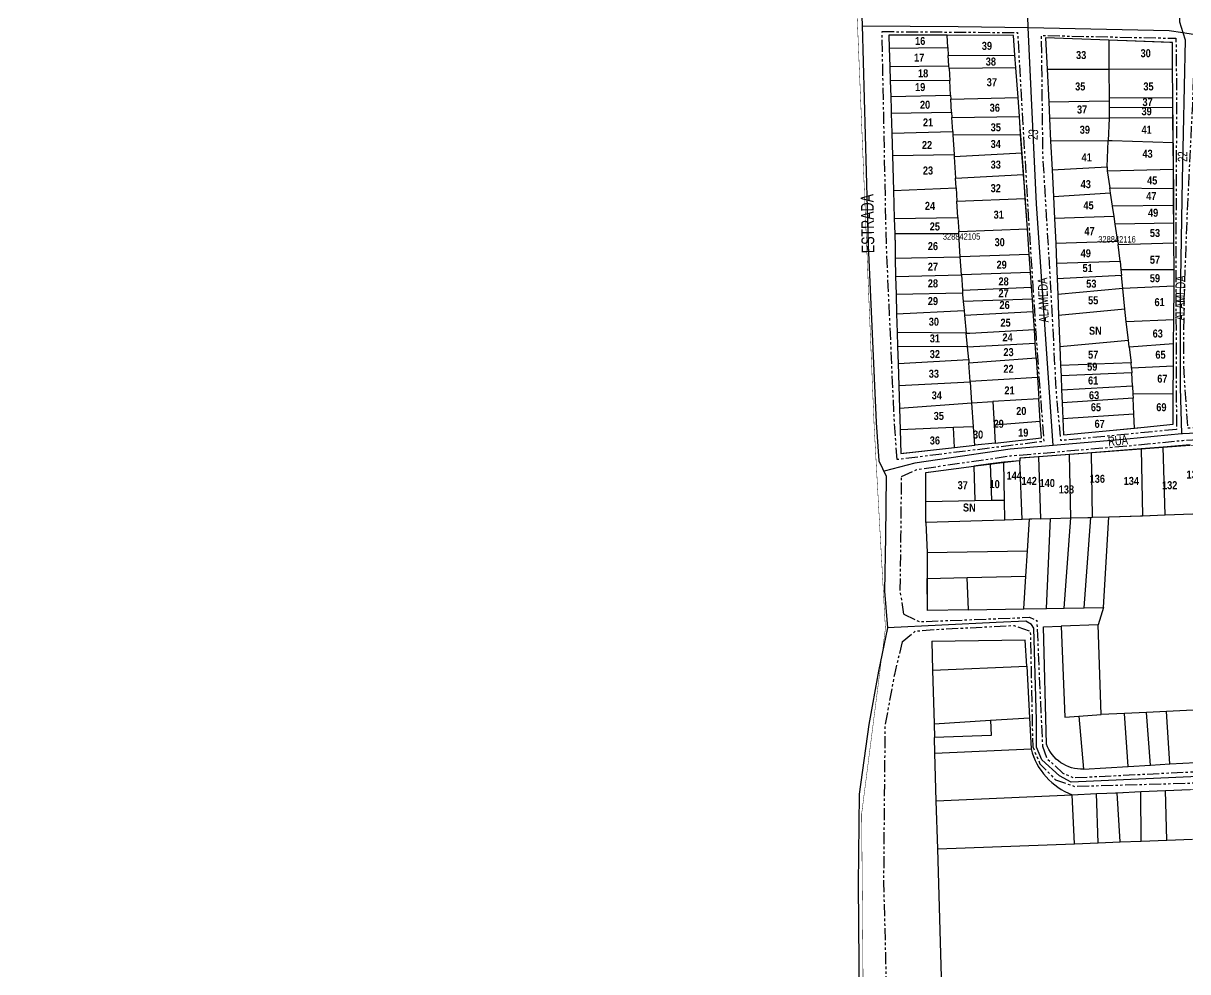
# Model space of a CAD drawing. Extents: x 204381 to 207261, y 4847713 to 4851061.
# Drawn here: x 204381.7 to 204745.6, y 4849820 to 4850116.2 of the extents above; entities that cross this region are included whole.
import ezdxf
from ezdxf.enums import TextEntityAlignment as Align

# ---------------------------------------------------------------- set-up
doc = ezdxf.new("R2010")
doc.units = 0
doc.header["$LTSCALE"] = 1.5
doc.header["$MEASUREMENT"] = 0
doc.linetypes.add('PHANTOMX2', pattern=[5, 2.5, -0.5, 0.5, -0.5, 0.5, -0.5])
for name, color, linetype in [('CD-MALHA-LOTES', 40, 'CONTINUOUS'), ('CD_TXT_QUADRA', 7, 'CONTINUOUS'), ('LM-LIM-SETOR-FISCAL', 7, 'CONTINUOUS'), ('RU-QUADRAS', 210, 'CONTINUOUS'), ('SV-EIXO-ROD-ESTR', 7, 'CONTINUOUS'), ('SV-EIXO-RUA-N-PAV', 6, 'CONTINUOUS'), ('SV-EST-M-N-PAV', 1, 'PHANTOMX2'), ('SV-RUA-NAO-PAV-S-GUIA-C-GUIA', 7, 'PHANTOMX2'), ('SV-TXT-EST-M-N-PAV', 7, 'CONTINUOUS'), ('SV-TXT-RUA-N-PAV-S-GUIA-C-GUIA', 7, 'CONTINUOUS'), ('Th_NmrPort', 7, 'CONTINUOUS')]:
    doc.layers.add(name, color=color, linetype=linetype)
doc.styles.add('ARIAL', font='ARIAL.TTF')
doc.styles.get("Standard").update_dxf_attribs({"font": 'swisscbo.ttf'})
doc.linetypes.add('Limite', pattern='A,20,-3,[130,ltypeshp.shx,S=6.35,R=0,X=0,Y=0],-3,20', length=46)

msp = doc.modelspace()

# ---------------------------------------------------------------- linework, layer by layer
at = {"layer": 'CD-MALHA-LOTES', "linetype": 'Continuous'}
for points in [[(204670.41, 4850112.49), (204652.22, 4850112.53)], [(204652.22, 4850112.53), (204652.34, 4850108.45)], [(204670.64, 4850108.63), (204670.41, 4850112.49)], [(204691.2, 4850112.44), (204670.41, 4850112.49)], [(204691.63, 4850106.29), (204691.2, 4850112.44)], [(204701.16, 4850111.7), (204701.65, 4850101.87)], [(204720.92, 4850110.94), (204701.16, 4850111.7)], [(204720.92, 4850110.94), (204720.98, 4850101.91)], [(204740.81, 4850110.18), (204720.92, 4850110.94)], [(204740.88, 4850101.96), (204740.81, 4850110.18)], [(204652.34, 4850108.45), (204670.64, 4850108.63)], [(204652.34, 4850108.45), (204652.51, 4850102.75)], [(204670.64, 4850108.63), (204670.78, 4850106.14)], [(204652.51, 4850102.75), (204670.97, 4850102.91)], [(204670.78, 4850106.14), (204691.63, 4850106.29)], [(204670.97, 4850102.91), (204670.78, 4850106.14)], [(204671.02, 4850102.13), (204670.97, 4850102.91)], [(204691.92, 4850102.29), (204691.63, 4850106.29)], [(204652.51, 4850102.75), (204652.65, 4850098.2)], [(204691.92, 4850102.29), (204671.02, 4850102.13)], [(204671.02, 4850102.13), (204671.24, 4850098.36)], [(204692.58, 4850093.06), (204691.92, 4850102.29)], [(204701.65, 4850101.87), (204720.98, 4850101.91)], [(204701.65, 4850101.87), (204702.17, 4850091.64)], [(204720.98, 4850101.91), (204740.88, 4850101.96)], [(204720.98, 4850101.91), (204721.04, 4850092.99)], [(204740.95, 4850093.08), (204740.88, 4850101.96)], [(204671.24, 4850098.36), (204652.65, 4850098.2)], [(204652.65, 4850098.2), (204652.79, 4850093.38)], [(204671.51, 4850093.8), (204671.24, 4850098.36)], [(204652.79, 4850093.38), (204671.51, 4850093.8)], [(204652.79, 4850093.38), (204652.92, 4850089.16)], [(204671.51, 4850093.8), (204671.58, 4850092.49)], [(204671.58, 4850092.49), (204692.58, 4850093.06)], [(204671.82, 4850088.44), (204671.58, 4850092.49)], [(204693, 4850087.11), (204692.58, 4850093.06)], [(204721.04, 4850092.99), (204740.95, 4850093.08)], [(204721.04, 4850092.99), (204721.05, 4850091.96)], [(204740.97, 4850090), (204740.95, 4850093.08)], [(204652.92, 4850089.16), (204652.95, 4850088.12)], [(204652.95, 4850088.12), (204671.82, 4850088.44)], [(204671.82, 4850088.44), (204671.92, 4850086.77)], [(204702.17, 4850091.64), (204721.05, 4850091.96)], [(204702.17, 4850091.64), (204702.42, 4850086.5)], [(204721.05, 4850091.96), (204721.06, 4850089.92)], [(204721.06, 4850089.92), (204740.97, 4850090)], [(204721.06, 4850089.92), (204721.08, 4850086.58)], [(204741, 4850086.67), (204740.97, 4850090)], [(204652.95, 4850088.12), (204653.13, 4850081.88)], [(204671.92, 4850086.77), (204693, 4850087.11)], [(204672.17, 4850082.45), (204671.92, 4850086.77)], [(204693.4, 4850081.49), (204693, 4850087.11)], [(204721.08, 4850086.58), (204702.42, 4850086.5)], [(204702.42, 4850086.5), (204702.78, 4850079.41)], [(204721.08, 4850086.58), (204720.8, 4850079.49)], [(204741, 4850086.67), (204721.08, 4850086.58)], [(204741.06, 4850078.87), (204741, 4850086.67)], [(204653.13, 4850081.88), (204672.17, 4850082.45)], [(204653.13, 4850081.88), (204653.34, 4850074.9)], [(204672.17, 4850082.45), (204672.24, 4850081.4)], [(204672.24, 4850081.4), (204693.4, 4850081.49)], [(204672.24, 4850081.4), (204672.6, 4850075.23)], [(204693.61, 4850078.53), (204693.4, 4850081.49)], [(204693.82, 4850075.64), (204693.61, 4850078.53)], [(204720.8, 4850079.49), (204702.78, 4850079.41)], [(204702.78, 4850079.41), (204703.23, 4850070.48)], [(204720.47, 4850071.34), (204720.8, 4850079.49)], [(204721.98, 4850079.5), (204720.8, 4850079.49)], [(204741.06, 4850078.87), (204721.98, 4850079.5)], [(204741.12, 4850070.7), (204741.06, 4850078.87)], [(204653.34, 4850074.9), (204672.6, 4850075.23)], [(204653.34, 4850074.9), (204653.65, 4850064.02)], [(204672.6, 4850075.23), (204672.64, 4850074.49)], [(204693.82, 4850075.64), (204672.64, 4850074.49)], [(204672.64, 4850074.49), (204673.03, 4850067.86)], [(204694.31, 4850068.95), (204693.82, 4850075.64)], [(204703.23, 4850070.48), (204720.47, 4850071.34)], [(204703.23, 4850070.48), (204703.65, 4850062.03)], [(204720.47, 4850071.34), (204720.47, 4850070.16)], [(204720.47, 4850070.16), (204741.12, 4850070.7)], [(204720.47, 4850070.16), (204721.28, 4850064.81)], [(204741.17, 4850064.66), (204741.12, 4850070.7)], [(204673.03, 4850067.86), (204694.31, 4850068.95)], [(204673.21, 4850064.86), (204673.03, 4850067.86)], [(204694.59, 4850065.13), (204694.31, 4850068.95)], [(204653.65, 4850064.02), (204673.21, 4850064.86)], [(204653.65, 4850064.02), (204653.91, 4850055.25)], [(204673.21, 4850064.86), (204673.47, 4850060.64)], [(204694.85, 4850061.54), (204694.59, 4850065.13)], [(204721.52, 4850063.2), (204703.65, 4850062.03)], [(204721.28, 4850064.81), (204741.17, 4850064.66)], [(204721.52, 4850063.2), (204721.28, 4850064.81)], [(204722.13, 4850059.1), (204721.52, 4850063.2)], [(204741.21, 4850059.26), (204741.17, 4850064.66)], [(204673.47, 4850060.64), (204694.85, 4850061.54)], [(204673.78, 4850055.58), (204673.47, 4850060.64)], [(204695.53, 4850052), (204694.85, 4850061.54)], [(204703.65, 4850062.03), (204703.99, 4850055.28)], [(204741.21, 4850059.26), (204722.13, 4850059.1)], [(204741.26, 4850053.79), (204741.21, 4850059.26)], [(204722.61, 4850055.89), (204703.99, 4850055.28)], [(204722.61, 4850055.89), (204722.13, 4850059.1)], [(204722.98, 4850053.47), (204722.61, 4850055.89)], [(204653.91, 4850055.25), (204673.78, 4850055.58)], [(204653.91, 4850055.25), (204654.05, 4850050.41)], [(204673.78, 4850055.58), (204674.05, 4850051.23)], [(204674.05, 4850051.23), (204695.53, 4850052)], [(204696.1, 4850043.97), (204695.53, 4850052)], [(204703.99, 4850055.28), (204704.38, 4850047.48)], [(204741.26, 4850053.79), (204722.98, 4850053.47)], [(204723.77, 4850048.05), (204722.98, 4850053.47)], [(204741.3, 4850047.63), (204741.26, 4850053.79)], [(204674.1, 4850050.41), (204654.05, 4850050.41)], [(204654.05, 4850050.41), (204654.16, 4850046.64)], [(204674.1, 4850050.41), (204674.05, 4850051.23)], [(204674.55, 4850043.25), (204674.1, 4850050.41)], [(204654.16, 4850046.64), (204654.23, 4850042.85)], [(204723.77, 4850048.05), (204704.38, 4850047.48)], [(204704.38, 4850047.48), (204704.63, 4850041.33)], [(204723.77, 4850048.05), (204723.9, 4850047.16)], [(204723.9, 4850047.16), (204741.3, 4850047.63)], [(204724.45, 4850041.88), (204723.9, 4850047.16)], [(204741.37, 4850039.28), (204741.3, 4850047.63)], [(204654.23, 4850042.85), (204674.55, 4850043.25)], [(204654.23, 4850042.85), (204654.34, 4850037.12)], [(204696.1, 4850043.97), (204674.55, 4850043.25)], [(204674.89, 4850037.63), (204674.55, 4850043.25)], [(204696.5, 4850038.39), (204696.1, 4850043.97)], [(204704.63, 4850041.33), (204724.45, 4850041.88)], [(204704.63, 4850041.33), (204704.82, 4850036.4)], [(204724.45, 4850041.88), (204724.72, 4850039.28)], [(204654.34, 4850037.12), (204674.89, 4850037.63)], [(204696.5, 4850038.39), (204674.89, 4850037.63)], [(204674.89, 4850037.63), (204675.19, 4850032.83)], [(204696.82, 4850033.84), (204696.5, 4850038.39)], [(204724.91, 4850037.43), (204704.82, 4850036.4)], [(204724.72, 4850039.28), (204724.91, 4850037.43)], [(204724.72, 4850039.28), (204741.37, 4850039.28)], [(204725.33, 4850033.37), (204724.91, 4850037.43)], [(204741.33, 4850034.08), (204741.37, 4850039.28)], [(204654.34, 4850037.12), (204654.46, 4850031.66)], [(204675.19, 4850032.83), (204696.82, 4850033.84)], [(204697.09, 4850030.09), (204696.82, 4850033.84)], [(204704.82, 4850036.4), (204705.02, 4850031.48)], [(204741.33, 4850034.08), (204725.33, 4850033.37)], [(204741.26, 4850023.54), (204741.33, 4850034.08)], [(204654.46, 4850031.66), (204675.24, 4850032.07)], [(204654.46, 4850031.66), (204654.65, 4850025.44)], [(204675.19, 4850032.83), (204675.24, 4850032.07)], [(204675.24, 4850032.07), (204675.27, 4850031.52)], [(204675.27, 4850031.52), (204675.47, 4850029.35)], [(204725.33, 4850033.37), (204705.02, 4850031.48)], [(204705.02, 4850031.48), (204705.27, 4850024.97)], [(204726, 4850026.92), (204725.33, 4850033.37)], [(204654.65, 4850025.44), (204675.74, 4850026.52)], [(204697.09, 4850030.09), (204675.47, 4850029.35)], [(204675.47, 4850029.35), (204675.74, 4850026.52)], [(204675.74, 4850026.52), (204675.87, 4850025.08)], [(204697.26, 4850027.71), (204697.09, 4850030.09)], [(204697.35, 4850026.19), (204697.26, 4850027.71)], [(204726, 4850026.92), (204705.27, 4850024.97)], [(204726.42, 4850022.92), (204726, 4850026.92)], [(204654.65, 4850025.44), (204654.83, 4850019.67)], [(204675.87, 4850025.08), (204697.35, 4850026.19)], [(204675.87, 4850025.08), (204676.4, 4850019.43)], [(204697.7, 4850020.6), (204697.35, 4850026.19)], [(204705.27, 4850024.97), (204705.66, 4850015.23)], [(204741.26, 4850023.54), (204726.42, 4850022.92)], [(204727.07, 4850017.25), (204726.42, 4850022.92)], [(204741.21, 4850016.08), (204741.26, 4850023.54)], [(204676.4, 4850019.43), (204654.83, 4850019.67)], [(204654.83, 4850019.67), (204654.96, 4850015.3)], [(204676.4, 4850019.43), (204677.5, 4850019.42)], [(204676.8, 4850015.16), (204676.4, 4850019.43)], [(204677.5, 4850019.42), (204697.7, 4850020.6)], [(204697.96, 4850016.34), (204697.7, 4850020.6)], [(204676.8, 4850015.16), (204697.96, 4850016.34)], [(204698.25, 4850011.69), (204697.96, 4850016.34)], [(204705.66, 4850015.23), (204727.07, 4850017.25)], [(204727.32, 4850015.08), (204727.07, 4850017.25)], [(204741.21, 4850016.08), (204727.32, 4850015.08)], [(204741.16, 4850009.12), (204741.21, 4850016.08)], [(204676.8, 4850015.16), (204654.96, 4850015.3)], [(204654.96, 4850015.3), (204655.13, 4850009.98)], [(204677.17, 4850011.22), (204676.8, 4850015.16)], [(204705.66, 4850015.23), (204705.89, 4850009.35)], [(204727.32, 4850015.08), (204727.89, 4850010.21)], [(204655.13, 4850009.98), (204677.17, 4850011.22)], [(204655.13, 4850009.98), (204655.34, 4850002.93)], [(204677.17, 4850011.22), (204677.26, 4850010.18)], [(204677.26, 4850010.18), (204698.25, 4850011.69)], [(204677.67, 4850004.36), (204677.26, 4850010.18)], [(204698.25, 4850011.69), (204698.63, 4850005.56)], [(204727.89, 4850010.21), (204705.89, 4850009.35)], [(204705.89, 4850009.35), (204706.02, 4850006.06)], [(204728.09, 4850008.45), (204727.89, 4850010.21)], [(204741.16, 4850009.12), (204728.09, 4850008.45)], [(204728.09, 4850008.45), (204728.16, 4850007.01)], [(204741.1, 4850000.51), (204741.16, 4850009.12)], [(204698.63, 4850005.56), (204677.67, 4850004.36)], [(204698.63, 4850005.56), (204699.07, 4849998.91)], [(204728.16, 4850007.01), (204706.02, 4850006.06)], [(204706.02, 4850006.06), (204706.19, 4850001.77)], [(204728.34, 4850002.95), (204728.16, 4850007.01)], [(204677.68, 4850004.1), (204655.34, 4850002.93)], [(204655.34, 4850002.93), (204655.56, 4849996.03)], [(204678.14, 4849997.7), (204677.68, 4850004.1)], [(204706.19, 4850001.77), (204728.34, 4850002.95)], [(204706.19, 4850001.77), (204706.35, 4849997.63)], [(204728.34, 4850002.95), (204728.46, 4850000.36)], [(204655.56, 4849996.03), (204678.14, 4849997.7)], [(204678.14, 4849997.7), (204684.76, 4849998.09)], [(204678.67, 4849990.2), (204678.14, 4849997.7)], [(204699.07, 4849998.91), (204684.76, 4849998.09)], [(204684.76, 4849998.09), (204685.11, 4849990.74)], [(204699.54, 4849991.91), (204699.07, 4849998.91)], [(204728.52, 4849999.09), (204706.35, 4849997.63)], [(204706.35, 4849997.63), (204706.55, 4849992.71)], [(204741.1, 4850000.51), (204728.46, 4850000.36)], [(204728.46, 4850000.36), (204728.52, 4849999.09)], [(204728.75, 4849994.17), (204728.52, 4849999.09)], [(204741.03, 4849990.96), (204741.1, 4850000.51)], [(204655.56, 4849996.03), (204655.77, 4849989.23)], [(204728.75, 4849994.17), (204706.55, 4849992.71)], [(204728.95, 4849989.79), (204728.75, 4849994.17)], [(204678.67, 4849990.2), (204672.39, 4849989.93)], [(204679.07, 4849984.4), (204678.67, 4849990.2)], [(204685.11, 4849990.74), (204699.54, 4849991.91)], [(204685.11, 4849990.74), (204685.39, 4849985.09)], [(204685.39, 4849985.09), (204699.88, 4849986.68), (204699.54, 4849991.91)], [(204706.55, 4849992.71), (204706.75, 4849987.63), (204728.95, 4849989.79)], [(204728.95, 4849989.79), (204741.03, 4849990.96)], [(204672.39, 4849989.93), (204655.77, 4849989.23)], [(204655.77, 4849989.23), (204655.99, 4849981.88), (204672.72, 4849983.71)], [(204672.72, 4849983.71), (204672.39, 4849989.93)], [(204672.72, 4849983.71), (204679.07, 4849984.4)], [(204685.39, 4849985.09), (204679.07, 4849984.4)], [(204731.02, 4849983.31), (204715.5, 4849982.09)], [(204737.98, 4849983.86), (204731.02, 4849983.31)], [(204731.02, 4849983.31), (204731.52, 4849962.4)], [(204746.41, 4849984.52), (204737.98, 4849983.86)], [(204738.53, 4849962.68), (204737.98, 4849983.86)], [(204693.1, 4849979.56), (204688.16, 4849979.15)], [(204699.02, 4849980.79), (204693.1, 4849980.33), (204693.1, 4849979.56)], [(204693.88, 4849961.21), (204693.1, 4849979.56)], [(204708.64, 4849981.55), (204699.02, 4849980.79)], [(204699.02, 4849980.79), (204699.57, 4849961.39)], [(204715.5, 4849982.09), (204708.64, 4849981.55)], [(204709.11, 4849961.69), (204708.64, 4849981.55)], [(204715.84, 4849961.9), (204715.5, 4849982.09)], [(204663.78, 4849966.85), (204663.78, 4849975.94), (204678.78, 4849977.91)], [(204684.03, 4849978.61), (204678.78, 4849977.91)], [(204678.78, 4849977.91), (204679.04, 4849967.12)], [(204688.16, 4849979.15), (204684.03, 4849978.61)], [(204684.43, 4849967.21), (204684.03, 4849978.61)], [(204688.34, 4849967.28), (204688.16, 4849979.15)], [(204663.78, 4849966.85), (204679.04, 4849967.12)], [(204663.78, 4849960.26), (204663.78, 4849966.85)], [(204679.04, 4849967.12), (204684.43, 4849967.21)], [(204684.43, 4849967.21), (204688.34, 4849967.28)], [(204688.44, 4849961.04), (204688.34, 4849967.28)], [(204696.12, 4849961.28), (204693.88, 4849961.21)], [(204699.57, 4849961.39), (204696.12, 4849961.28)], [(204702.76, 4849961.49), (204709.11, 4849961.69)], [(204709.11, 4849961.69), (204715.38, 4849961.89)], [(204731.52, 4849962.4), (204738.53, 4849962.68)], [(204738.53, 4849962.68), (204747.24, 4849963.04)]]:
    msp.add_lwpolyline(points, dxfattribs=at)
at = {"layer": 'CD-MALHA-LOTES'}
for points in [[(204688.44, 4849961.04), (204663.78, 4849960.26)], [(204693.88, 4849961.21), (204688.44, 4849961.04)], [(204695.5, 4849951.42), (204696.12, 4849961.28)], [(204699.57, 4849961.39), (204702.76, 4849961.49)], [(204701.49, 4849933.41), (204702.76, 4849961.49)], [(204706.95, 4849933.49), (204709.11, 4849961.69)], [(204713.24, 4849933.6), (204715.38, 4849961.89)], [(204715.38, 4849961.89), (204715.84, 4849961.9)], [(204715.84, 4849961.9), (204720.96, 4849962.06)], [(204719.26, 4849933.69), (204720.96, 4849962.06)], [(204720.96, 4849962.06), (204731.52, 4849962.4)], [(204663.78, 4849960.26), (204664.17, 4849950.92)], [(204664.17, 4849950.92), (204695.5, 4849951.42)], [(204664.17, 4849950.92), (204664.22, 4849942.75)], [(204695.01, 4849943.5), (204695.5, 4849951.42)], [(204664.22, 4849942.75), (204676.64, 4849943.06)], [(204676.64, 4849943.06), (204695.01, 4849943.5)], [(204677.08, 4849933.01), (204676.64, 4849943.06)], [(204694.37, 4849933.29), (204695.01, 4849943.5)], [(204677.08, 4849933.01), (204664.28, 4849932.81), (204664.22, 4849942.75)], [(204677.08, 4849933.01), (204694.37, 4849933.29)], [(204694.37, 4849933.29), (204701.49, 4849933.41)], [(204701.49, 4849933.41), (204706.95, 4849933.49)], [(204706.95, 4849933.49), (204713.24, 4849933.6)], [(204713.24, 4849933.6), (204719.26, 4849933.69)], [(204719.26, 4849933.69), (204717.58, 4849928.33)], [(204717.58, 4849928.33), (204706.02, 4849927.87)], [(204718.61, 4849900.3), (204717.58, 4849928.33)], [(204706.02, 4849927.87), (204707.23, 4849899.43), (204711.6, 4849899.77)], [(204695.29, 4849915.41), (204694.85, 4849923.5), (204665.61, 4849923.15), (204665.87, 4849914.11)], [(204665.87, 4849914.11), (204695.29, 4849915.41)], [(204665.87, 4849914.11), (204666.35, 4849897.42)], [(204695.29, 4849915.41), (204696.16, 4849899.23)], [(204683.94, 4849898.49), (204696.16, 4849899.23)], [(204696.16, 4849899.23), (204696.68, 4849889.53)], [(204711.6, 4849899.77), (204718.61, 4849900.3)], [(204711.6, 4849899.77), (204713.02, 4849883.19)], [(204725.88, 4849900.64), (204718.61, 4849900.3)], [(204732.74, 4849900.97), (204725.88, 4849900.64)], [(204727.05, 4849884.07), (204725.88, 4849900.64)], [(204739.01, 4849901.26), (204732.74, 4849900.97)], [(204733.94, 4849884.48), (204732.74, 4849900.97)], [(204747.33, 4849901.66), (204739.01, 4849901.26)], [(204740.05, 4849884.85), (204739.01, 4849901.26)], [(204666.35, 4849897.42), (204683.94, 4849898.49)], [(204666.35, 4849897.42), (204666.48, 4849893.11)], [(204683.94, 4849898.49), (204684.23, 4849893.7), (204666.48, 4849893.11)], [(204666.62, 4849888.24), (204666.48, 4849893.11)], [(204666.62, 4849888.24), (204696.68, 4849889.53)], [(204667.04, 4849873.36), (204666.62, 4849888.24)], [(204733.94, 4849884.48), (204740.05, 4849884.85)], [(204740.05, 4849884.85), (204748.11, 4849885.33)], [(204713.02, 4849883.19), (204727.05, 4849884.07)], [(204727.05, 4849884.07), (204733.94, 4849884.48)], [(204667.04, 4849873.36), (204709.51, 4849875.25)], [(204709.51, 4849875.25), (204717.07, 4849875.58)], [(204710.24, 4849859.94), (204709.51, 4849875.25)], [(204717.07, 4849875.58), (204723.61, 4849875.87)], [(204717.62, 4849860.22), (204717.07, 4849875.58)], [(204723.61, 4849875.87), (204730.98, 4849876.2)], [(204724.45, 4849860.48), (204723.61, 4849875.87)], [(204730.98, 4849876.2), (204738.62, 4849876.54)], [(204731.04, 4849860.73), (204730.98, 4849876.2)], [(204738.62, 4849876.54), (204746.35, 4849876.88)], [(204739.11, 4849861.04), (204738.62, 4849876.54)], [(204667.48, 4849858.32), (204667.04, 4849873.36)], [(204667.48, 4849858.32), (204710.24, 4849859.94)], [(204710.24, 4849859.94), (204717.62, 4849860.22)], [(204717.62, 4849860.22), (204724.45, 4849860.48)], [(204724.45, 4849860.48), (204731.04, 4849860.73)], [(204731.04, 4849860.73), (204739.11, 4849861.04)], [(204739.11, 4849861.04), (204747.15, 4849861.34)], [(204670.42, 4849756.19), (204667.48, 4849858.32)]]:
    msp.add_lwpolyline(points, dxfattribs=at)
msp.add_lwpolyline([(204713.02, 4849883.19, -0.32487), (204701.47, 4849891.06), (204700.52, 4849927.66), (204706.02, 4849927.87)], format="xyb", dxfattribs=at)
msp.add_arc((204716.84, 4849894.74), 20.82, 194.4851, 249.3833, dxfattribs=at)
at = {"layer": 'LM-LIM-SETOR-FISCAL', "linetype": 'Limite', "ltscale": 0.1, "const_width": 0.13, "flags": 128}
msp.add_lwpolyline([(206960.49, 4848346.74), (206519.68, 4848013.26), (206524.96, 4848001.52), (206186.17, 4847750.07), (206137.65, 4847714.77), (206055.88, 4847783.52), (206022.18, 4847808.19), (206018.12, 4847816.07), (206019.95, 4847830.66), (206053.3, 4847836.03), (206059.06, 4847868.43), (206040.45, 4847926.27), (206039.82, 4847951.17), (206026.44, 4847964.39), (205980.98, 4848000.04), (205948.86, 4848053.95), (205885.79, 4848047.59), (205885.38, 4848100.28), (205758.68, 4848087.81), (205748.41, 4848134.36), (205855.06, 4848144.19), (205857.54, 4848167.98), (205826.48, 4848206.22), (205791.25, 4848260.92), (205756.8, 4848299.01), (205692.97, 4848280.46), (205710.22, 4848439.16), (205051.32, 4848428.57), (204677.84, 4848416.25), (204661.89, 4848420.75), (204677.59, 4848456.68), (204685.73, 4848493.72), (204687.66, 4848576.43), (204676.79, 4848658.68), (204674.85, 4848798.87), (204665.61, 4849337.36), (204658.49, 4849545.69), (204657.02, 4849545.63), (204645.12, 4849704.28), (204643.71, 4849869.24), (204651.14, 4849927.22), (204647.62, 4849990.33), (204636.26, 4850264.54), (204381.83, 4850909.69), (204986.84, 4850806.73), (205140.83, 4850787.35), (205201.03, 4850796.27), (205245.63, 4850823.19), (205310.25, 4850896.98), (205324.08, 4850905.65), (205327.72, 4850908.15), (205339.74, 4850916.46), (205358.28, 4850945.44), (205381.54, 4850978.24), (205458.47, 4851060.64), (205958.1, 4850305), (206256.21, 4850261.19), (206296.36, 4850246.47), (206381.84, 4850187.26), (206402.35, 4850183.32), (206465.45, 4850155.1), (206438.69, 4850087.64), (206416.16, 4850016.08), (206422.43, 4850015.06), (206376.86, 4849879.93), (206318.97, 4849888.04), (206311.32, 4849828.25), (206177.89, 4849842.97), (206161.27, 4849779.77), (206627.66, 4849358.82), (206746.45, 4849445.1), (206955.53, 4849187.19), (207019.34, 4849111.98), (207025.31, 4849104.91), (207033.93, 4849094.44), (207048.4, 4849077.1), (207039.09, 4849069.24), (207026.18, 4849059.14), (207002.58, 4849038.25), (206981.71, 4849023.09), (206966.26, 4849011.39), (206958.44, 4849004.76), (206968.98, 4848989.87), (206978.67, 4848976.02), (207002.49, 4848944.75), (207008.79, 4848936.89), (207034.07, 4848905.39), (207054.15, 4848879.42), (207075.28, 4848852.41), (207089.04, 4848833.89), (207099.68, 4848804.07), (207108.98, 4848791.97), (207114.21, 4848785.08), (207138.58, 4848756.16), (207148.67, 4848740.27), (207162.16, 4848719.72), (207199.66, 4848661.86), (207214.13, 4848640.25), (207233.64, 4848611.27), (207250.42, 4848586.92), (207261.26, 4848571.24), (207169.66, 4848504.88), (207140.72, 4848483.45), (207106.7, 4848455.88), (207093.59, 4848446.09), (207051.18, 4848413.73)], close=True, dxfattribs=at)
at = {"layer": 'RU-QUADRAS', "color": 6, "linetype": 'Continuous', "const_width": 0.18}
for points in [[(204652.22, 4850112.53), (204691.2, 4850112.44, -0.003815), (204699.88, 4849986.68), (204655.99, 4849981.88)], [(204701.16, 4850111.7), (204740.81, 4850110.18, -0.007465), (204741.03, 4849990.96), (204706.75, 4849987.63, 0.005318)], [(204663.78, 4849960.26), (204663.78, 4849975.94), (204693.1, 4849979.56), (204693.1, 4849980.33), (204766.15, 4849985.81), (204832.95, 4849986.29), (204853.8, 4849985.69), (204878.45, 4849986.29), (204901.65, 4849990.7), (204933.65, 4849993.18), (205045.37, 4849997.82), (205079.25, 4849998.65), (205137.57, 4849998.32), (205139.48, 4849978.08), (205046.91, 4849975.12, 0.005544), (204926.34, 4849969.77), (204731.52, 4849962.4)]]:
    msp.add_lwpolyline(points, format="xyb", close=True, dxfattribs=at)
for points in [[(204802.34, 4849888.55), (204713.02, 4849883.19), (204709.33, 4849883.66), (204705.97, 4849885.25, -0.158361), (204701.47, 4849891.06), (204700.52, 4849927.66), (204717.58, 4849928.33), (204719.26, 4849933.69), (204664.28, 4849932.81, 0.017831), (204663.78, 4849960.26), (204731.52, 4849962.4), (204926.34, 4849969.77, -0.005544)], [(204670.42, 4849756.19), (204665.61, 4849923.15), (204694.85, 4849923.5), (204696.68, 4849889.53), (204698.5, 4849884.89), (204701.35, 4849880.82, 0.120345), (204709.51, 4849875.25), (204803.14, 4849879.4)]]:
    msp.add_lwpolyline(points, format="xyb", dxfattribs=at)
at = {"layer": 'SV-EIXO-ROD-ESTR', "flags": 128}
msp.add_lwpolyline([(204638.18, 4850261.13), (204638.24, 4850258.96), (204643.88, 4850115.62), (204645.76, 4850046.94), (204648.26, 4849991.56), (204649.12, 4849979.51), (204651.33, 4849974.74), (204651.13, 4849955.96), (204650.88, 4849938.78), (204651.76, 4849927.41), (204649.01, 4849913.87), (204645.97, 4849897.21), (204642.94, 4849875.46), (204642.67, 4849847.27), (204642.9, 4849810.11)], dxfattribs=at)
at = {"layer": 'SV-EIXO-RUA-N-PAV', "flags": 128}
for points in [[(204703.61, 4849984.33), (204698.33, 4850059.88), (204695.71, 4850114.96), (204694.07, 4850171.24), (204693.77, 4850183.55), (204694.07, 4850196.92), (204694.99, 4850216.97), (204695.73, 4850249.79)], [(204743.03, 4850243.14), (204742.08, 4850168.96), (204743, 4850116.7), (204744.09, 4850113.34), (204744.82, 4850111.08), (204743.91, 4850067.32), (204743.3, 4850030.4), (204743.3, 4850002.45), (204743.65, 4849987.97)], [(204643.88, 4850115.43), (204673.83, 4850115.2), (204695.71, 4850114.96), (204739.78, 4850113.97), (204744.09, 4850113.34), (204747.29, 4850112.86)], [(204772.84, 4849989.37), (204743.95, 4849988), (204743.65, 4849987.97), (204726.6, 4849986.28), (204703.61, 4849984.33), (204690.12, 4849983.19), (204660.38, 4849978.85), (204650.8, 4849976.32)], [(204802.61, 4849883.35), (204709.2, 4849879.15), (204705.59, 4849881.15), (204699.98, 4849886.17), (204698.4, 4849890.05), (204698.37, 4849898.49), (204697.57, 4849927.28), (204696.74, 4849928.43), (204694.97, 4849929.49), (204685.74, 4849929.08), (204651.76, 4849927.41)]]:
    msp.add_lwpolyline(points, dxfattribs=at)
at = {"layer": 'SV-EST-M-N-PAV', "flags": 128}
for points in [[(204654.79, 4849979.91), (204653.94, 4849991.89), (204651.45, 4850047.13), (204650.08, 4850113.64)], [(204656.91, 4849931.61), (204655.76, 4849939.12), (204655.99, 4849955.9), (204656.2, 4849974.69)], [(204656.38, 4849922.98), (204653.94, 4849912.83), (204651.01, 4849896.73), (204650.78, 4849875.29), (204650.56, 4849847.83), (204651.24, 4849821.37), (204651.4, 4849810.29)]]:
    msp.add_lwpolyline(points, dxfattribs=at)
at = {"layer": 'SV-RUA-NAO-PAV-S-GUIA-C-GUIA', "flags": 128}
for points in [[(204650.08, 4850113.64), (204692.43, 4850113.34), (204693.7, 4850091.09), (204695.67, 4850058.19), (204698.24, 4850017.9), (204700.64, 4849985.61), (204654.79, 4849979.91)], [(204656.2, 4849974.69), (204660.97, 4849976.85), (204690.36, 4849981.14), (204726.78, 4849984.22), (204744.1, 4849985.94), (204772.89, 4849987.31), (204787.16, 4849987.34), (204815.17, 4849987.73), (204862.97, 4849986.79), (204878.52, 4849987.21), (204889.35, 4849990.27), (204916.88, 4849993.63), (204944.34, 4849995.14), (204968.15, 4849995.52), (204990.91, 4849996.72), (205019.62, 4849997.87), (205038.08, 4849998.9), (205052.84, 4849999.07), (205057.24, 4849999.08), (205076.01, 4849999.54), (205091.81, 4849999.54), (205092.21, 4850000.59), (205091.92, 4850002.14)], [(204656.91, 4849931.61), (204661.69, 4849929.3), (204685.75, 4849930.23), (204696.14, 4849930.66), (204698.43, 4849929.67), (204700.21, 4849890.37)], [(204656.38, 4849922.98), (204660.55, 4849926.38), (204666.46, 4849926.85), (204691.4, 4849928.11), (204696.41, 4849926.28), (204697.17, 4849890.2), (204699.42, 4849884.92), (204704.29, 4849879.93), (204710.21, 4849877.86), (204756.95, 4849879.19), (204802.84, 4849881.13), (204802.52, 4849885.16)], [(204700.21, 4849890.37), (204701.55, 4849886.64), (204706.62, 4849881.98), (204709.88, 4849880.56), (204802.52, 4849885.16)]]:
    msp.add_lwpolyline(points, dxfattribs=at)
for points in [[(204742.08, 4849989.34), (204705.99, 4849985.86), (204704.61, 4850000.35), (204702.75, 4850035.44), (204700.37, 4850074.94), (204699.93, 4850112.42), (204741.93, 4850111.54), (204742.13, 4850094.11), (204741.87, 4850041.56)], [(204782.2, 4849992.29), (204782.89, 4850015.48), (204782.73, 4850038.38), (204786.04, 4850069.76), (204789.55, 4850101.54), (204790.27, 4850110.11), (204747.79, 4850110.88), (204747.06, 4850090.75), (204745.37, 4850056.2), (204744.41, 4850030.66), (204744.24, 4850009.12), (204745.58, 4849989.81)]]:
    msp.add_lwpolyline(points, close=True, dxfattribs=at)

# ---------------------------------------------------------------- texts
at = {"layer": 'CD_TXT_QUADRA', "color": 7, "linetype": 'Continuous', "style": 'ARIAL', "width": 0.7}
for s, p in [('328842105', (204674.94, 4850049.64)), ('328842116', (204723.52, 4850048.75))]:
    msp.add_text(s, height=2, dxfattribs=at).set_placement(p, align=Align.MIDDLE)
at = {"layer": 'SV-TXT-EST-M-N-PAV', "style": 'ARIAL', "width": 0.7}
msp.add_text('ESTRADA', height=4, rotation=91, dxfattribs=at).set_placement((204647.73, 4850044.45))
at = {"layer": 'SV-TXT-RUA-N-PAV-S-GUIA-C-GUIA', "style": 'ARIAL', "width": 0.7}
for s, rotation, p in [('23', 86, (204698.69, 4850079.75)), ('22', 90, (204745.49, 4850072.93)), ('ALAMEDA', 89, (204744.65, 4850023.39)), ('ALAMEDA', 92, (204702.21, 4850022.8)), ('RUA', 6, (204720.88, 4849984.05))]:
    msp.add_text(s, height=3, rotation=rotation, dxfattribs=at).set_placement(p)
at = {"layer": 'Th_NmrPort', "color": 1}
for s, p in [('16', (204660.41, 4850110.71)), ('39', (204681.27, 4850109.18)), ('17', (204660.1, 4850105.5)), ('33', (204710.72, 4850106.31)), ('30', (204730.89, 4850106.88)), ('38', (204682.5, 4850104.27)), ('18', (204661.33, 4850100.59)), ('19', (204660.41, 4850096.3)), ('37', (204682.81, 4850097.83)), ('35', (204710.43, 4850096.51)), ('35', (204731.76, 4850096.51)), ('20', (204661.94, 4850090.78)), ('37', (204731.47, 4850091.62)), ('36', (204683.73, 4850089.86)), ('37', (204711.01, 4850089.31)), ('39', (204731.18, 4850088.74)), ('21', (204662.86, 4850085.26)), ('35', (204684.04, 4850083.73)), ('39', (204711.87, 4850082.98)), ('41', (204731.18, 4850082.98)), ('22', (204662.55, 4850078.21)), ('34', (204684.03, 4850078.52)), ('41', (204712.45, 4850074.33)), ('43', (204731.47, 4850075.48)), ('23', (204662.85, 4850070.24)), ('33', (204684.03, 4850072.08)), ('43', (204712.16, 4850065.98)), ('45', (204732.92, 4850067.13)), ('32', (204684.03, 4850064.72)), ('47', (204732.63, 4850062.24)), ('24', (204663.47, 4850059.2)), ('45', (204713.03, 4850059.36)), ('31', (204684.95, 4850056.44)), ('49', (204733.2, 4850057.05)), ('25', (204665, 4850052.76)), ('47', (204713.32, 4850051.29)), ('53', (204733.78, 4850050.72)), ('30', (204685.26, 4850047.85)), ('26', (204664.39, 4850046.63)), ('49', (204712.16, 4850044.38)), ('27', (204664.39, 4850040.19)), ('29', (204685.87, 4850040.8)), ('57', (204733.78, 4850042.36)), ('51', (204712.74, 4850039.77)), ('59', (204733.78, 4850036.6)), ('28', (204664.39, 4850034.97)), ('28', (204686.48, 4850035.59)), ('53', (204713.89, 4850034.88)), ('29', (204664.39, 4850029.45)), ('27', (204686.48, 4850031.91)), ('55', (204714.47, 4850029.69)), ('61', (204735.22, 4850029.12)), ('26', (204686.79, 4850028.23)), ('30', (204664.69, 4850023.01)), ('25', (204687.1, 4850022.71)), ('24', (204687.71, 4850018.11)), ('SN', (204714.76, 4850020.19)), ('63', (204734.65, 4850019.32)), ('31', (204665, 4850017.8)), ('32', (204665, 4850012.89)), ('23', (204688.02, 4850013.51)), ('57', (204714.47, 4850012.7)), ('65', (204735.51, 4850012.7)), ('22', (204688.02, 4850008.29)), ('59', (204714.18, 4850008.96)), ('33', (204664.69, 4850006.76)), ('61', (204714.47, 4850004.64)), ('67', (204736.09, 4850005.21)), ('34', (204665.61, 4850000.01)), ('21', (204688.33, 4850001.55)), ('63', (204714.76, 4850000.03)), ('65', (204715.33, 4849996.29)), ('69', (204735.8, 4849996.29)), ('35', (204666.23, 4849993.57)), ('20', (204692.01, 4849995.11)), ('29', (204684.95, 4849991.12)), ('67', (204716.49, 4849991.1)), ('36', (204665, 4849985.91)), ('30', (204678.51, 4849987.75)), ('19', (204692.62, 4849988.36)), ('144', (204689.01, 4849974.93)), ('130', (204745.23, 4849975.26)), ('37', (204673.71, 4849971.94)), ('10', (204683.69, 4849972.27)), ('142', (204693.67, 4849973.27)), ('140', (204699.32, 4849972.61)), ('138', (204705.31, 4849970.61)), ('136', (204714.96, 4849973.94)), ('134', (204725.6, 4849973.27)), ('132', (204737.58, 4849971.94)), ('SN', (204675.37, 4849964.96))]:
    msp.add_text(s, height=2.5, dxfattribs=at).set_placement(p, align=Align.MIDDLE_LEFT)

doc.saveas('drawing.dxf')
